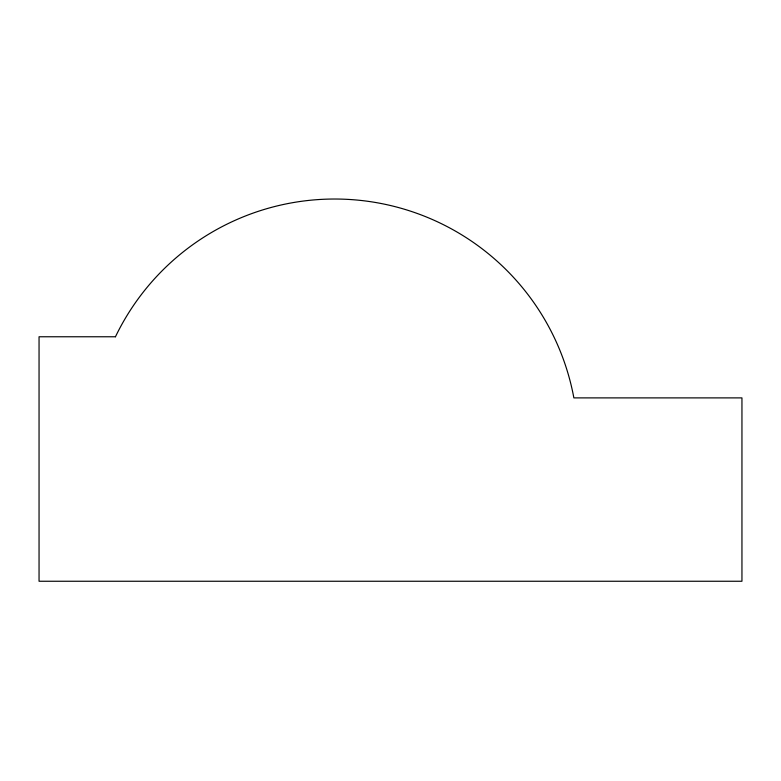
<?xml version="1.0" encoding="UTF-8"?>
<svg xmlns="http://www.w3.org/2000/svg" width="781" height="781" viewBox="0 0 781 781"><rect width="100%" height="100%" fill="white"/><g stroke="black" fill="none" stroke-linecap="round" stroke-linejoin="round"><path stroke-width="1.17" d="M115.451 336.767L39.05 336.767L39.05 581.249L741.95 581.249L741.95 397.89L573.869 397.89A243.301 243.301 0 0 0 115.451 336.767"/></g></svg>
